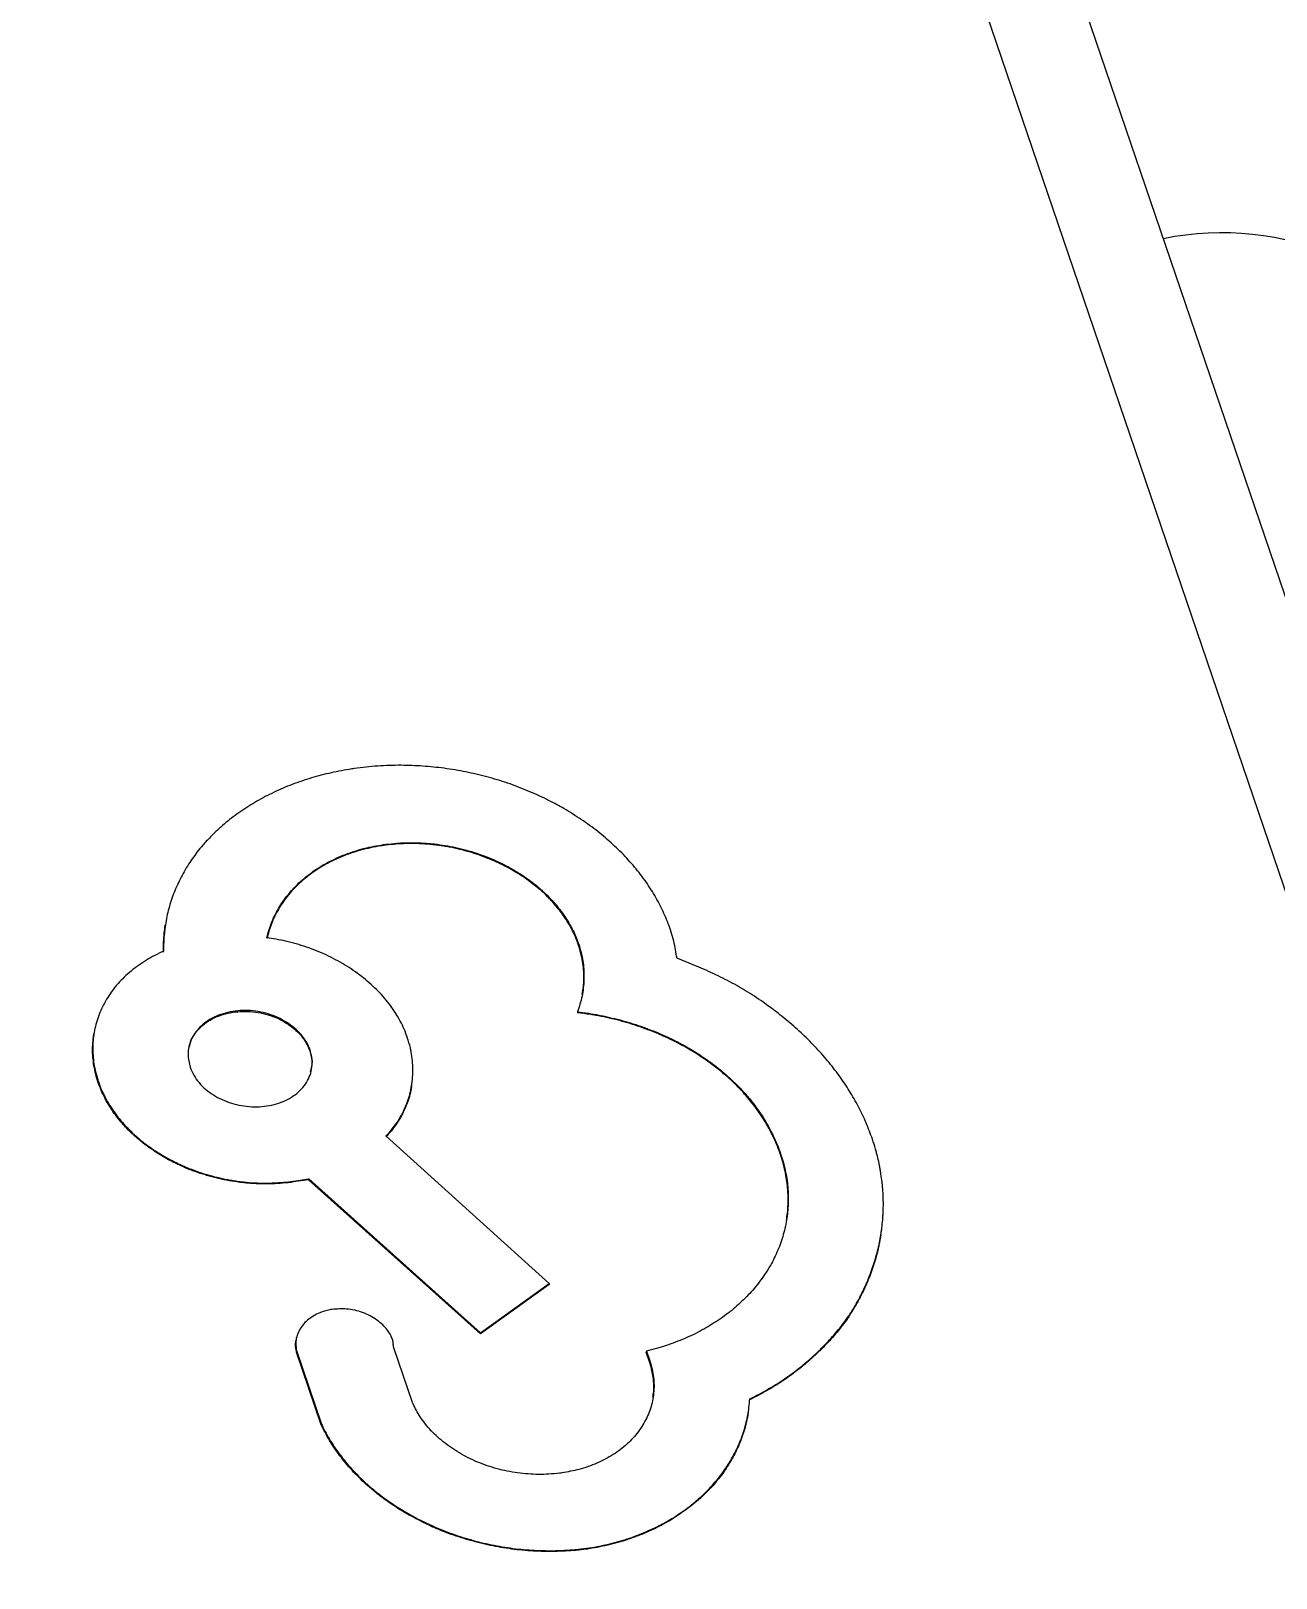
# Model space of a CAD drawing. Header units: millimetres. Extents: x 5 to 415, y 5 to 292.
# Drawn here: x 332.087 to 333.004, y 234.874 to 236.013 of the extents above; entities that cross this region are included whole.
import ezdxf

# ---------------------------------------------------------------- set-up
doc = ezdxf.new("R2010")
doc.units = ezdxf.units.MM

msp = doc.modelspace()

# ---------------------------------------------------------------- linework, layer by layer
at = {"color": 7, "linetype": 'Continuous', "lineweight": 25}
for p, q in [((331.3174, 240.3505), (333.5676, 233.7472)), ((333.6521, 233.7158), (331.4019, 240.3191)), ((332.3466, 235.4139), (332.3465, 235.4133)), ((332.1859, 235.3554), (332.1858, 235.3548)), ((332.4904, 235.3405), (332.4903, 235.3399)), ((332.4896, 235.2907), (332.4895, 235.29)), ((332.2925, 235.2625), (332.2924, 235.2619)), ((332.1364, 235.2393), (332.1363, 235.2387)), ((332.4687, 235.0906), (332.3485, 235.1992)), ((332.6392, 235.1862), (332.6391, 235.1856)), ((332.2914, 235.167), (332.2801, 235.1654)), ((332.2802, 235.166), (332.2801, 235.1654)), ((332.2802, 235.166), (332.2915, 235.1676)), ((332.2915, 235.1676), (332.2914, 235.167)), ((332.418, 235.0536), (332.2914, 235.167)), ((332.2915, 235.1676), (332.4181, 235.0542)), ((332.7131, 235.1261), (332.7132, 235.1267)), ((332.4686, 235.0899), (332.418, 235.0536)), ((332.4181, 235.0542), (332.4687, 235.0906)), ((332.4687, 235.0906), (332.4686, 235.0899)), ((332.4181, 235.0542), (332.418, 235.0536)), ((332.2826, 235.0405), (332.2825, 235.0399)), ((332.3005, 234.9871), (332.2825, 235.0399)), ((332.2826, 235.0405), (332.3006, 234.9877)), ((332.3679, 235.003), (332.3541, 235.0432)), ((332.5403, 235.0407), (332.5402, 235.0401)), ((332.5427, 235.0329), (332.5402, 235.0401)), ((332.5403, 235.0407), (332.5428, 235.0335)), ((332.5428, 235.0335), (332.5427, 235.0329)), ((332.6153, 234.995), (332.6154, 234.9957)), ((332.3006, 234.9877), (332.3005, 234.9871)), ((332.3793, 234.9135), (332.3792, 234.9129)), ((332.4982, 234.8958), (332.4981, 234.8951))]:
    msp.add_line(p, q, dxfattribs=at)
msp.add_arc((332.9643, 235.6498), 0.2149, 31.8136, 101.5348, dxfattribs=at)
for points, knots in [([(332.4686, 235.4463), (332.4681, 235.4466), (332.4652, 235.4481), (332.4576, 235.4517), (332.4479, 235.4557), (332.438, 235.4593), (332.4304, 235.4617), (332.4227, 235.4639), (332.4124, 235.4665), (332.4019, 235.4686), (332.3914, 235.4702), (332.3834, 235.4711), (332.3755, 235.4718), (332.3675, 235.4722), (332.3593, 235.4724), (332.3509, 235.4723), (332.3394, 235.4717), (332.3308, 235.4707), (332.3251, 235.47)], [0, 0, 0, 0, 0.013404, 0.067029, 0.174353, 0.227978, 0.281604, 0.335229, 0.388854, 0.496176, 0.549802, 0.603427, 0.657052, 0.710677, 0.764302, 0.822924, 0.881546, 1, 1, 1, 1]), ([(332.3251, 235.47), (332.3245, 235.4699), (332.3213, 235.4694), (332.313, 235.468), (332.3031, 235.4658), (332.2934, 235.4631), (332.2863, 235.4608), (332.2793, 235.4583), (332.2725, 235.4555), (332.2659, 235.4525), (332.2594, 235.4493), (332.2532, 235.4459), (332.2472, 235.4423), (332.2394, 235.4372), (332.2321, 235.4317), (332.2254, 235.4258), (332.2199, 235.4207), (332.2165, 235.4169), (332.2145, 235.4148)], [0, 0, 0, 0, 0.014197, 0.070997, 0.184674, 0.241474, 0.298274, 0.355074, 0.411874, 0.468674, 0.525473, 0.582273, 0.639073, 0.695873, 0.809545, 0.866345, 0.923145, 1, 1, 1, 1]), ([(332.5581, 235.3511), (332.5579, 235.3516), (332.5571, 235.3542), (332.5545, 235.3607), (332.5508, 235.3687), (332.5465, 235.3764), (332.543, 235.3822), (332.5391, 235.3878), (332.5336, 235.3952), (332.5275, 235.4023), (332.5209, 235.4091), (332.5156, 235.4141), (332.5102, 235.419), (332.5026, 235.4252), (332.4945, 235.4311), (332.486, 235.4365), (332.4782, 235.4413), (332.4723, 235.4444), (332.4686, 235.4463)], [0, 0, 0, 0, 0.01326, 0.066309, 0.172479, 0.225529, 0.278579, 0.331629, 0.384679, 0.49085, 0.5439, 0.59695, 0.65, 0.70305, 0.809217, 0.862266, 0.915316, 1, 1, 1, 1]), ([(332.2145, 235.4148), (332.2141, 235.4143), (332.2123, 235.4123), (332.2093, 235.4085), (332.2055, 235.4034), (332.202, 235.3981), (332.1988, 235.3926), (332.1964, 235.388), (332.1942, 235.3833), (332.1921, 235.3786), (332.1904, 235.3738), (332.1889, 235.3689), (332.1875, 235.3639), (332.1863, 235.3579), (332.1855, 235.3529), (332.1849, 235.3476), (332.1845, 235.3421), (332.1845, 235.3376), (332.1845, 235.3354)], [0, 0, 0, 0, 0.01792, 0.089613, 0.161307, 0.233002, 0.304696, 0.376392, 0.412233, 0.483929, 0.555625, 0.591466, 0.663162, 0.734857, 0.806552, 0.842393, 0.921121, 1, 1, 1, 1]), ([(332.4903, 235.3399), (332.4902, 235.3404), (332.4893, 235.3429), (332.4878, 235.3465), (332.4855, 235.3514), (332.4833, 235.3553), (332.4803, 235.3601), (332.4777, 235.3638), (332.4741, 235.3683), (332.471, 235.3719), (332.4669, 235.3762), (332.4634, 235.3795), (332.4596, 235.3826), (332.4558, 235.3857), (332.4518, 235.3887), (332.4465, 235.3922), (332.4422, 235.3948), (332.4366, 235.3979), (332.4319, 235.4002), (332.4272, 235.4023), (332.4223, 235.4043), (332.4174, 235.4062), (332.4111, 235.4082), (332.406, 235.4097), (332.3995, 235.4112), (332.3943, 235.4123), (332.389, 235.4131), (332.3837, 235.4138), (332.3784, 235.4143), (332.3718, 235.4147), (332.3665, 235.4148), (332.3601, 235.4146), (332.3538, 235.4142), (332.349, 235.4136), (332.3465, 235.4133)], [0, 0, 0, 0, 0.010802, 0.054035, 0.075643, 0.118876, 0.140483, 0.183717, 0.205324, 0.248558, 0.270165, 0.313398, 0.335005, 0.356612, 0.399845, 0.421452, 0.464685, 0.486292, 0.529524, 0.551131, 0.572738, 0.615971, 0.637578, 0.680811, 0.702418, 0.745651, 0.767258, 0.788866, 0.832099, 0.853707, 0.89694, 0.918547, 0.95919, 1, 1, 1, 1]), ([(332.3466, 235.4139), (332.3473, 235.414), (332.3505, 235.4144), (332.355, 235.4149), (332.3616, 235.4153), (332.3669, 235.4154), (332.3735, 235.4153), (332.3788, 235.4149), (332.3854, 235.4143), (332.3907, 235.4135), (332.3973, 235.4124), (332.4025, 235.4112), (332.4076, 235.4099), (332.4127, 235.4084), (332.4177, 235.4067), (332.4239, 235.4044), (332.4287, 235.4024), (332.4346, 235.3996), (332.4392, 235.3972), (332.4436, 235.3946), (332.4479, 235.392), (332.4521, 235.3892), (332.4571, 235.3855), (332.4609, 235.3824), (332.4654, 235.3783), (332.4688, 235.3749), (332.472, 235.3715), (332.4751, 235.3679), (332.4779, 235.3643), (332.4812, 235.3596), (332.4835, 235.3557), (332.4861, 235.351), (332.4883, 235.3463), (332.4897, 235.3425), (332.4904, 235.3405)], [0, 0, 0, 0, 0.010802, 0.054035, 0.075643, 0.118876, 0.140483, 0.183717, 0.205324, 0.248558, 0.270165, 0.313398, 0.335005, 0.356612, 0.399845, 0.421452, 0.464685, 0.486292, 0.529524, 0.551131, 0.572738, 0.615971, 0.637578, 0.680811, 0.702418, 0.745651, 0.767258, 0.788866, 0.832099, 0.853707, 0.89694, 0.918547, 0.95919, 1, 1, 1, 1]), ([(332.3465, 235.4133), (332.3459, 235.4132), (332.3427, 235.4127), (332.3345, 235.4112), (332.3247, 235.4085), (332.3155, 235.405), (332.3089, 235.402), (332.3025, 235.3987), (332.2966, 235.395), (332.291, 235.3909), (332.2858, 235.3866), (332.281, 235.382), (332.2766, 235.3771), (332.2727, 235.372), (332.2693, 235.3667), (332.2663, 235.3612), (332.2631, 235.3539), (332.2616, 235.3483), (332.2606, 235.3447)], [0, 0, 0, 0, 0.014618, 0.073119, 0.190333, 0.248836, 0.307338, 0.365841, 0.424343, 0.482844, 0.541345, 0.599845, 0.658344, 0.716844, 0.775343, 0.833842, 0.892341, 1, 1, 1, 1]), ([(332.2607, 235.3453), (332.2608, 235.3458), (332.2614, 235.3483), (332.2627, 235.3527), (332.2649, 235.3585), (332.2684, 235.366), (332.273, 235.3731), (332.2785, 235.3798), (332.283, 235.3846), (332.288, 235.3891), (332.2934, 235.3933), (332.2991, 235.3972), (332.3052, 235.4007), (332.3117, 235.4039), (332.3184, 235.4068), (332.3254, 235.4092), (332.3347, 235.4119), (332.3419, 235.4131), (332.3466, 235.4139)], [0, 0, 0, 0, 0.014617, 0.073117, 0.131616, 0.190115, 0.307299, 0.365799, 0.424298, 0.482798, 0.541299, 0.5998, 0.658302, 0.716804, 0.775306, 0.833809, 0.892312, 1, 1, 1, 1]), ([(332.1844, 235.3347), (332.1844, 235.3353), (332.1843, 235.3378), (332.1845, 235.3424), (332.1849, 235.3485), (332.1854, 235.3527), (332.1858, 235.3547), (332.1858, 235.3548)], [0, 0, 0, 0, 0.076069, 0.380399, 0.684733, 0.989069, 1, 1, 1, 1]), ([(332.5629, 235.3302), (332.5628, 235.3307), (332.5623, 235.3333), (332.5615, 235.3381), (332.5602, 235.3446), (332.5588, 235.3489), (332.5581, 235.3511)], [0, 0, 0, 0, 0.073401, 0.367008, 0.683048, 1, 1, 1, 1]), ([(332.1845, 235.3354), (332.1839, 235.3351), (332.1812, 235.3339), (332.1742, 235.3304), (332.1663, 235.3254), (332.1592, 235.3197), (332.1543, 235.3152), (332.1498, 235.3104), (332.1459, 235.3053), (332.1424, 235.3), (332.1384, 235.2926), (332.1354, 235.2849), (332.1335, 235.277), (332.1326, 235.2709), (332.1322, 235.2648), (332.1324, 235.2586), (332.1333, 235.2501), (332.1351, 235.2437), (332.1364, 235.2393)], [0, 0, 0, 0, 0.013585, 0.067955, 0.176899, 0.231269, 0.285638, 0.340008, 0.394376, 0.448745, 0.503113, 0.612039, 0.666407, 0.720775, 0.775143, 0.82951, 0.883877, 1, 1, 1, 1]), ([(332.3641, 235.2718), (332.364, 235.2723), (332.3631, 235.2749), (332.3604, 235.2814), (332.3561, 235.2892), (332.3508, 235.2967), (332.3463, 235.3021), (332.3414, 235.3073), (332.3361, 235.3122), (332.3304, 235.3169), (332.3224, 235.3228), (332.3136, 235.328), (332.3044, 235.3327), (332.2972, 235.3358), (332.2897, 235.3385), (332.2822, 235.3409), (332.2725, 235.3434), (332.2653, 235.3446), (332.2607, 235.3453)], [0, 0, 0, 0, 0.013883, 0.069444, 0.180768, 0.23633, 0.291891, 0.347451, 0.403011, 0.458571, 0.51413, 0.625432, 0.680991, 0.736549, 0.792108, 0.847667, 0.903227, 1, 1, 1, 1]), ([(332.4904, 235.3405), (332.4906, 235.34), (332.4914, 235.3375), (332.4927, 235.3329), (332.4938, 235.3267), (332.4943, 235.3206), (332.4944, 235.3144), (332.4939, 235.3083), (332.4927, 235.3003), (332.4908, 235.2945), (332.4896, 235.2907)], [0, 0, 0, 0, 0.030435, 0.152253, 0.274062, 0.395864, 0.517663, 0.639459, 0.761255, 1, 1, 1, 1]), ([(332.4931, 235.3035), (332.4934, 235.3055), (332.494, 235.3094), (332.4943, 235.3155), (332.4941, 235.3217), (332.4932, 235.3299), (332.4915, 235.3359), (332.4903, 235.3399)], [0, 0, 0, 0, 0.164552, 0.332979, 0.50141, 0.669846, 1, 1, 1, 1]), ([(332.6261, 235.298), (332.6256, 235.2983), (332.6231, 235.3001), (332.6162, 235.3046), (332.6075, 235.3098), (332.5984, 235.3147), (332.5914, 235.3181), (332.5843, 235.3214), (332.5749, 235.3255), (332.5676, 235.3284), (332.5629, 235.3302)], [0, 0, 0, 0, 0.027147, 0.135761, 0.353114, 0.46172, 0.570324, 0.678925, 0.787524, 1, 1, 1, 1]), ([(332.2925, 235.2625), (332.2923, 235.263), (332.2914, 235.2656), (332.2881, 235.2718), (332.2817, 235.2787), (332.2737, 235.2841), (332.267, 235.2874), (332.2598, 235.2899), (332.2499, 235.2919), (332.2396, 235.2919), (332.23, 235.29), (332.2233, 235.2877), (332.2173, 235.2845), (332.2105, 235.2793), (332.2055, 235.2726), (332.203, 235.2652), (332.2021, 235.2582), (332.2033, 235.2531), (332.2041, 235.2499)], [0, 0, 0, 0, 0.013878, 0.069594, 0.176493, 0.229597, 0.282702, 0.335565, 0.387894, 0.493681, 0.546541, 0.599021, 0.65128, 0.703536, 0.809128, 0.862576, 0.915576, 1, 1, 1, 1]), ([(332.2037, 235.2646), (332.2039, 235.266), (332.2042, 235.2693), (332.2071, 235.274), (332.2109, 235.2788), (332.2158, 235.283), (332.2236, 235.2875), (332.2329, 235.2903), (332.2428, 235.2912), (332.2504, 235.2909), (332.2578, 235.2897), (332.2675, 235.2868), (332.2763, 235.2821), (332.2834, 235.276), (332.2888, 235.2699), (332.291, 235.265), (332.2924, 235.2619)], [0, 0, 0, 0, 0.042674, 0.104407, 0.166142, 0.227595, 0.288427, 0.411404, 0.472854, 0.533862, 0.594613, 0.655361, 0.778111, 0.840245, 0.901857, 1, 1, 1, 1]), ([(332.6391, 235.1856), (332.639, 235.1861), (332.6381, 235.1886), (332.6363, 235.1932), (332.6337, 235.1991), (332.6311, 235.204), (332.6284, 235.2089), (332.6254, 235.2137), (332.6222, 235.2183), (332.6187, 235.223), (332.6151, 235.2275), (332.6112, 235.2319), (332.6071, 235.2362), (332.6028, 235.2403), (332.5982, 235.2444), (332.5935, 235.2483), (332.5896, 235.2513), (332.5846, 235.255), (332.5804, 235.2578), (332.5751, 235.2612), (332.5696, 235.2645), (332.5639, 235.2675), (332.5582, 235.2704), (332.5534, 235.2726), (332.5475, 235.2752), (332.5414, 235.2776), (332.5351, 235.2798), (332.5289, 235.2819), (332.5238, 235.2834), (332.5173, 235.2851), (332.5109, 235.2866), (332.5043, 235.2879), (332.4972, 235.2891), (332.4927, 235.2896), (332.4895, 235.29)], [0, 0, 0, 0, 0.00963, 0.04816, 0.086691, 0.125222, 0.144483, 0.183014, 0.221546, 0.240807, 0.279339, 0.31787, 0.337132, 0.375663, 0.414195, 0.433456, 0.471988, 0.491249, 0.529781, 0.549042, 0.587573, 0.626105, 0.645366, 0.683897, 0.703159, 0.74169, 0.780221, 0.799483, 0.838014, 0.857275, 0.895806, 0.934337, 0.953598, 1, 1, 1, 1]), ([(332.4896, 235.2907), (332.4903, 235.2906), (332.4936, 235.2902), (332.4995, 235.2894), (332.5061, 235.2882), (332.5126, 235.2868), (332.5191, 235.2853), (332.5255, 235.2835), (332.5318, 235.2816), (332.5368, 235.2799), (332.543, 235.2776), (332.5491, 235.2752), (332.5551, 235.2726), (332.5609, 235.2698), (332.5655, 235.2674), (332.5711, 235.2643), (332.5766, 235.261), (332.5818, 235.2576), (332.587, 235.254), (332.591, 235.251), (332.5958, 235.2472), (332.6004, 235.2432), (332.6048, 235.2391), (332.6091, 235.2349), (332.6123, 235.2314), (332.6161, 235.227), (332.6198, 235.2224), (332.6231, 235.2178), (332.6263, 235.2131), (332.6292, 235.2083), (332.6319, 235.2034), (332.6344, 235.1983), (332.6368, 235.1929), (332.6384, 235.1885), (332.6392, 235.1862)], [0, 0, 0, 0, 0.00963, 0.048161, 0.086692, 0.105953, 0.144484, 0.183015, 0.202277, 0.240808, 0.260069, 0.2986, 0.337131, 0.356393, 0.394924, 0.414186, 0.452717, 0.491248, 0.51051, 0.549041, 0.568303, 0.606834, 0.645366, 0.664627, 0.703159, 0.72242, 0.760952, 0.799483, 0.818744, 0.857276, 0.895807, 0.915068, 0.957478, 1, 1, 1, 1]), ([(332.7069, 235.1968), (332.7067, 235.1973), (332.7059, 235.1999), (332.7034, 235.2064), (332.6999, 235.2144), (332.6959, 235.2223), (332.6926, 235.2281), (332.688, 235.2357), (332.6828, 235.2433), (332.6772, 235.2506), (332.6728, 235.256), (332.6682, 235.2613), (332.6633, 235.2665), (332.6566, 235.2733), (332.6494, 235.2798), (332.6419, 235.2861), (332.6349, 235.2917), (332.6295, 235.2955), (332.6261, 235.298)], [0, 0, 0, 0, 0.013223, 0.06612, 0.171958, 0.224855, 0.277753, 0.33065, 0.43649, 0.489388, 0.542285, 0.595182, 0.648079, 0.700976, 0.806811, 0.859708, 0.912604, 1, 1, 1, 1]), ([(332.1363, 235.2387), (332.1361, 235.2392), (332.1353, 235.2417), (332.1335, 235.2484), (332.1322, 235.2567), (332.1321, 235.2649), (332.1325, 235.2703), (332.133, 235.2736), (332.1333, 235.2749)], [0, 0, 0, 0, 0.04228, 0.211486, 0.550471, 0.719681, 0.888892, 1, 1, 1, 1]), ([(332.3485, 235.1992), (332.3489, 235.1996), (332.3507, 235.2016), (332.3538, 235.2054), (332.3569, 235.2097), (332.3596, 235.2142), (332.3615, 235.2179), (332.3636, 235.2227), (332.365, 235.2265), (332.3664, 235.2314), (332.3672, 235.2354), (332.3679, 235.2405), (332.3683, 235.2456), (332.3682, 235.2507), (332.3678, 235.2559), (332.3672, 235.26), (332.3661, 235.2657), (332.3649, 235.2693), (332.3641, 235.2718)], [0, 0, 0, 0, 0.019963, 0.09986, 0.179758, 0.219687, 0.299584, 0.339514, 0.41941, 0.459339, 0.539234, 0.579164, 0.659059, 0.738952, 0.778882, 0.858775, 0.898704, 1, 1, 1, 1]), ([(332.2041, 235.2499), (332.2043, 235.2494), (332.2052, 235.2469), (332.2084, 235.2407), (332.2147, 235.2338), (332.2226, 235.2285), (332.2292, 235.2252), (332.2363, 235.2228), (332.2462, 235.2207), (332.2565, 235.2205), (332.2661, 235.2223), (332.2728, 235.2246), (332.2788, 235.2277), (332.2858, 235.2329), (332.2908, 235.2395), (332.2935, 235.2469), (332.2945, 235.2541), (332.2932, 235.2593), (332.2925, 235.2625)], [0, 0, 0, 0, 0.013878, 0.069589, 0.175256, 0.227591, 0.279922, 0.332252, 0.384583, 0.490375, 0.543077, 0.59561, 0.647859, 0.700104, 0.805676, 0.859104, 0.912139, 1, 1, 1, 1]), ([(332.2924, 235.2619), (332.2925, 235.2614), (332.2933, 235.2589), (332.2944, 235.2536), (332.2933, 235.2491), (332.2926, 235.2466)], [0, 0, 0, 0, 0.0992837, 0.4978684, 1, 1, 1, 1]), ([(332.2801, 235.1654), (332.2795, 235.1653), (332.2763, 235.1648), (332.2717, 235.1644), (332.2652, 235.164), (332.2599, 235.1639), (332.2533, 235.164), (332.248, 235.1643), (332.2413, 235.165), (332.236, 235.1657), (332.2295, 235.1669), (332.2243, 235.168), (332.2191, 235.1694), (332.214, 235.1709), (332.209, 235.1725), (332.2028, 235.1749), (332.198, 235.1769), (332.1922, 235.1797), (332.1876, 235.1821), (332.1832, 235.1846), (332.1788, 235.1873), (332.1747, 235.1901), (332.1697, 235.1938), (332.1659, 235.1969), (332.1613, 235.2009), (332.1579, 235.2043), (332.1547, 235.2078), (332.1516, 235.2113), (332.1488, 235.215), (332.1456, 235.2197), (332.1432, 235.2235), (332.1406, 235.2283), (332.1384, 235.233), (332.137, 235.2368), (332.1363, 235.2387)], [0, 0, 0, 0, 0.010802, 0.054035, 0.075643, 0.118876, 0.140483, 0.183717, 0.205324, 0.248558, 0.270165, 0.313398, 0.335005, 0.356612, 0.399845, 0.421452, 0.464685, 0.486292, 0.529524, 0.551131, 0.572738, 0.615971, 0.637578, 0.680811, 0.702418, 0.745651, 0.767258, 0.788866, 0.832099, 0.853707, 0.89694, 0.918547, 0.95919, 1, 1, 1, 1]), ([(332.1364, 235.2393), (332.1366, 235.2388), (332.1375, 235.2363), (332.1389, 235.2328), (332.1413, 235.2279), (332.1434, 235.224), (332.1464, 235.2192), (332.149, 235.2155), (332.1526, 235.2109), (332.1557, 235.2074), (332.1599, 235.2031), (332.1634, 235.1998), (332.1671, 235.1966), (332.1709, 235.1935), (332.175, 235.1906), (332.1802, 235.1871), (332.1846, 235.1845), (332.1902, 235.1814), (332.1948, 235.1791), (332.1996, 235.1769), (332.2044, 235.1749), (332.2093, 235.1731), (332.2156, 235.171), (332.2207, 235.1696), (332.2272, 235.168), (332.2324, 235.167), (332.2377, 235.1661), (332.243, 235.1654), (332.2483, 235.1649), (332.2549, 235.1646), (332.2603, 235.1645), (332.2667, 235.1647), (332.2729, 235.1651), (332.2778, 235.1657), (332.2802, 235.166)], [0, 0, 0, 0, 0.010802, 0.054035, 0.075643, 0.118876, 0.140483, 0.183717, 0.205324, 0.248558, 0.270165, 0.313398, 0.335005, 0.356612, 0.399845, 0.421452, 0.464685, 0.486292, 0.529524, 0.551131, 0.572738, 0.615971, 0.637578, 0.680811, 0.702418, 0.745651, 0.767258, 0.788866, 0.832099, 0.853707, 0.89694, 0.918547, 0.95919, 1, 1, 1, 1]), ([(332.3672, 235.2363), (332.3671, 235.2351), (332.3668, 235.233), (332.3658, 235.2289), (332.3646, 235.225), (332.3627, 235.2202), (332.361, 235.2164), (332.3585, 235.2119), (332.3558, 235.2076), (332.3523, 235.2029), (332.3497, 235.2), (332.3484, 235.1986)], [0, 0, 0, 0, 0.0812901, 0.1545514, 0.3011403, 0.3744018, 0.520992, 0.5942536, 0.740845, 0.8701683, 1, 1, 1, 1]), ([(332.6392, 235.1862), (332.6394, 235.1857), (332.6403, 235.1832), (332.6416, 235.1786), (332.643, 235.1725), (332.6441, 235.1663), (332.6447, 235.1601), (332.645, 235.154), (332.6448, 235.1478), (332.6443, 235.1417), (332.6434, 235.1357), (332.6421, 235.1297), (332.6404, 235.1238), (332.6384, 235.1179), (332.636, 235.1122), (332.6332, 235.1066), (332.6307, 235.1021), (332.6278, 235.0976), (332.6248, 235.0933), (332.6209, 235.0882), (332.6166, 235.0833), (332.612, 235.0786), (332.6071, 235.074), (332.6028, 235.0704), (332.5983, 235.067), (332.5936, 235.0636), (332.5877, 235.0599), (332.5816, 235.0563), (332.5752, 235.053), (332.5686, 235.05), (332.5618, 235.0473), (332.5548, 235.0448), (332.5477, 235.0426), (332.5428, 235.0413), (332.5403, 235.0407)], [0, 0, 0, 0, 0.008263, 0.041326, 0.074389, 0.107452, 0.140515, 0.173578, 0.206641, 0.239704, 0.272766, 0.305829, 0.338892, 0.371954, 0.405017, 0.438079, 0.471142, 0.48767, 0.520732, 0.553794, 0.586857, 0.619919, 0.652982, 0.686044, 0.702572, 0.735634, 0.768697, 0.80176, 0.834822, 0.867885, 0.900948, 0.934011, 0.966966, 1, 1, 1, 1]), ([(332.6895, 235.0667), (332.6898, 235.0671), (332.6912, 235.0693), (332.6932, 235.0725), (332.6958, 235.077), (332.6978, 235.0807), (332.6996, 235.0844), (332.7014, 235.0881), (332.7031, 235.0919), (332.7046, 235.0957), (332.7061, 235.0996), (332.7075, 235.1035), (332.709, 235.1083), (332.7101, 235.1123), (332.7111, 235.1162), (332.712, 235.1202), (332.7128, 235.1242), (332.7134, 235.1283), (332.714, 235.1323), (332.7144, 235.1364), (332.7147, 235.1404), (332.7149, 235.1445), (332.715, 235.1486), (332.7149, 235.1537), (332.7147, 235.1579), (332.7144, 235.162), (332.714, 235.1661), (332.7134, 235.1702), (332.7127, 235.1743), (332.712, 235.1784), (332.7111, 235.1825), (332.71, 235.1866), (332.7088, 235.191), (332.7077, 235.1944), (332.7069, 235.1968)], [0, 0, 0, 0, 0.0114, 0.057004, 0.079803, 0.125407, 0.148207, 0.171007, 0.216611, 0.239411, 0.262211, 0.307815, 0.330615, 0.376219, 0.399019, 0.421819, 0.467424, 0.490224, 0.513024, 0.558628, 0.581428, 0.604228, 0.649833, 0.672633, 0.718238, 0.741038, 0.763838, 0.809443, 0.832243, 0.855043, 0.900648, 0.923448, 0.946248, 1, 1, 1, 1]), ([(332.6436, 235.1371), (332.6438, 235.1389), (332.6444, 235.1428), (332.6448, 235.1487), (332.6448, 235.1549), (332.6445, 235.1611), (332.6437, 235.1672), (332.6426, 235.1734), (332.6411, 235.1795), (332.6398, 235.1836), (332.6391, 235.1856)], [0, 0, 0, 0, 0.115121, 0.241607, 0.368094, 0.49458, 0.621066, 0.747553, 0.873629, 1, 1, 1, 1]), ([(332.713, 235.1261), (332.7128, 235.1245), (332.7123, 235.1218), (332.7116, 235.1182), (332.7107, 235.1142), (332.7096, 235.1102), (332.7085, 235.1063), (332.7072, 235.1024), (332.7059, 235.0985), (332.704, 235.0937), (332.7024, 235.0899), (332.7007, 235.0862), (332.6989, 235.0824), (332.697, 235.0787), (332.6949, 235.0751), (332.6926, 235.0711), (332.6907, 235.0681), (332.6894, 235.066)], [0, 0, 0, 0, 0.078059, 0.125685, 0.17331, 0.26857, 0.316195, 0.363821, 0.45908, 0.506705, 0.601965, 0.64959, 0.697215, 0.792474, 0.840099, 0.887724, 1, 1, 1, 1]), ([(332.3088, 235.0715), (332.3082, 235.0714), (332.305, 235.0709), (332.3001, 235.0694), (332.2947, 235.0667), (332.2904, 235.0636), (332.2857, 235.0587), (332.2827, 235.0529), (332.2816, 235.0462), (332.2822, 235.0426), (332.2826, 235.0405)], [0, 0, 0, 0, 0.036466, 0.183235, 0.294616, 0.405973, 0.517319, 0.742319, 0.855796, 1, 1, 1, 1]), ([(332.3534, 235.0488), (332.3532, 235.0493), (332.3523, 235.0518), (332.35, 235.0557), (332.3449, 235.0615), (332.3386, 235.066), (332.3312, 235.0693), (332.3254, 235.0709), (332.3178, 235.0722), (332.3124, 235.0718), (332.3088, 235.0715)], [0, 0, 0, 0, 0.034955, 0.175598, 0.281109, 0.494338, 0.60162, 0.708505, 0.813903, 1, 1, 1, 1]), ([(332.6894, 235.066), (332.6891, 235.0656), (332.6876, 235.0634), (332.6847, 235.0596), (332.6806, 235.0545), (332.6764, 235.0496), (332.6719, 235.0448), (332.6673, 235.0401), (332.6632, 235.0364), (332.659, 235.0327), (332.6547, 235.029), (332.6493, 235.0249), (332.6447, 235.0215), (332.6399, 235.0182), (332.635, 235.0151), (332.629, 235.0115), (332.6228, 235.0081), (332.6185, 235.006), (332.6164, 235.0049)], [0, 0, 0, 0, 0.017554, 0.08778, 0.158005, 0.22823, 0.298456, 0.368682, 0.438908, 0.474018, 0.544245, 0.614472, 0.684699, 0.719809, 0.790037, 0.860266, 0.930085, 1, 1, 1, 1]), ([(332.6165, 235.0056), (332.617, 235.0058), (332.6197, 235.0071), (332.6245, 235.0096), (332.6307, 235.0131), (332.6367, 235.0167), (332.6425, 235.0205), (332.6472, 235.0238), (332.6517, 235.0273), (332.6562, 235.0308), (332.6613, 235.0352), (332.6662, 235.0397), (332.6701, 235.0436), (332.6739, 235.0475), (332.6776, 235.0515), (332.6818, 235.0565), (332.6858, 235.0615), (332.6883, 235.065), (332.6895, 235.0667)], [0, 0, 0, 0, 0.017554, 0.087784, 0.158013, 0.228241, 0.298469, 0.368697, 0.403807, 0.474034, 0.544261, 0.614487, 0.684713, 0.719823, 0.790049, 0.860274, 0.930105, 1, 1, 1, 1]), ([(332.2825, 235.0399), (332.2824, 235.0404), (332.2818, 235.043), (332.2815, 235.0464), (332.2823, 235.0492), (332.2825, 235.05)], [0, 0, 0, 0, 0.151014, 0.758896, 1, 1, 1, 1]), ([(332.3541, 235.0432), (332.354, 235.0438), (332.3538, 235.0448), (332.3538, 235.0466), (332.3536, 235.048), (332.3534, 235.0488)], [0, 0, 0, 0, 0.280313, 0.558951, 1, 1, 1, 1]), ([(332.5428, 235.0335), (332.5429, 235.033), (332.5438, 235.0305), (332.5454, 235.0241), (332.5462, 235.0161), (332.5456, 235.0084), (332.5446, 235.0027), (332.5424, 234.9952), (332.539, 234.9881), (332.5345, 234.9815), (332.5306, 234.9767), (332.5262, 234.9723), (332.5213, 234.9682), (332.5141, 234.9632), (332.5061, 234.959), (332.4974, 234.9556), (332.489, 234.953), (332.4824, 234.9518), (332.4782, 234.9511)], [0, 0, 0, 0, 0.013851, 0.069304, 0.174376, 0.226776, 0.279176, 0.331575, 0.43664, 0.489039, 0.541437, 0.593836, 0.646235, 0.698634, 0.803705, 0.856105, 0.908505, 1, 1, 1, 1]), ([(332.545, 235.0069), (332.5453, 235.0083), (332.546, 235.0116), (332.5458, 235.0169), (332.5452, 235.0242), (332.5436, 235.0295), (332.5427, 235.0329)], [0, 0, 0, 0, 0.164672, 0.387659, 0.610646, 1, 1, 1, 1]), ([(332.4982, 234.8958), (332.4989, 234.8959), (332.5021, 234.8964), (332.5077, 234.8975), (332.5152, 234.8992), (332.5212, 234.9009), (332.5272, 234.9027), (332.5319, 234.9044), (332.5376, 234.9066), (332.5432, 234.909), (332.5486, 234.9116), (332.5539, 234.9144), (332.558, 234.9167), (332.5629, 234.9198), (332.5677, 234.923), (332.5723, 234.9264), (332.5767, 234.93), (332.58, 234.9329), (332.5841, 234.9367), (332.5879, 234.9407), (332.5915, 234.9448), (332.5949, 234.9489), (332.5974, 234.9524), (332.6004, 234.9568), (332.6032, 234.9613), (332.6056, 234.9659), (332.6079, 234.9705), (332.6095, 234.9743), (332.6113, 234.9791), (332.6129, 234.984), (332.6141, 234.989), (332.6152, 234.994), (332.616, 234.9992), (332.6163, 235.0035), (332.6165, 235.0056)], [0, 0, 0, 0, 0.009679, 0.048405, 0.087131, 0.125857, 0.145215, 0.183941, 0.2033, 0.242025, 0.280751, 0.300109, 0.338835, 0.358193, 0.396918, 0.435643, 0.455001, 0.493726, 0.513084, 0.551809, 0.590533, 0.609892, 0.648616, 0.667975, 0.706699, 0.745424, 0.764782, 0.803507, 0.822865, 0.86159, 0.900315, 0.919673, 0.959786, 1, 1, 1, 1]), ([(332.4782, 234.9511), (332.4775, 234.951), (332.4743, 234.9506), (332.466, 234.9498), (332.4557, 234.9499), (332.4454, 234.951), (332.4378, 234.9523), (332.4303, 234.954), (332.423, 234.9563), (332.4158, 234.959), (332.409, 234.9621), (332.4024, 234.9657), (332.3963, 234.9696), (332.3887, 234.9753), (332.382, 234.9816), (332.3764, 234.9883), (332.3719, 234.9948), (332.3694, 234.9998), (332.3679, 235.003)], [0, 0, 0, 0, 0.014519, 0.072645, 0.184998, 0.241031, 0.297064, 0.353097, 0.40913, 0.465164, 0.521197, 0.577231, 0.633265, 0.689299, 0.798494, 0.852949, 0.907404, 1, 1, 1, 1]), ([(332.6153, 234.995), (332.6151, 234.9938), (332.6145, 234.9905), (332.6135, 234.9863), (332.6121, 234.9814), (332.6108, 234.9775), (332.609, 234.9727), (332.6069, 234.968), (332.6045, 234.9633), (332.6019, 234.9588), (332.5997, 234.9552), (332.5967, 234.9508), (332.5934, 234.9466), (332.5899, 234.9424), (332.5863, 234.9384), (332.5831, 234.9353), (332.5791, 234.9315), (332.5748, 234.9279), (332.5703, 234.9244), (332.5656, 234.9211), (332.5618, 234.9185), (332.5568, 234.9154), (332.5516, 234.9126), (332.5463, 234.9099), (332.5408, 234.9074), (332.5363, 234.9055), (332.5305, 234.9033), (332.5247, 234.9013), (332.5186, 234.8995), (332.5124, 234.8979), (332.506, 234.8965), (332.5008, 234.8956), (332.4981, 234.8951)], [0, 0, 0, 0, 0.0257878, 0.0671149, 0.087774, 0.1291011, 0.1497601, 0.191087, 0.2324139, 0.2530729, 0.2943997, 0.3150587, 0.3563854, 0.3977122, 0.4183712, 0.459698, 0.4803571, 0.5216839, 0.5630109, 0.58367, 0.6249972, 0.6456564, 0.6869838, 0.7283114, 0.7489706, 0.7902984, 0.8109577, 0.8522857, 0.893614, 0.9142732, 0.957078, 1, 1, 1, 1]), ([(332.3792, 234.9129), (332.3786, 234.9132), (332.3757, 234.9146), (332.3705, 234.9172), (332.3638, 234.9209), (332.3572, 234.9249), (332.3509, 234.929), (332.3449, 234.9334), (332.3391, 234.938), (332.3335, 234.9428), (332.3283, 234.9478), (332.3233, 234.9529), (332.3187, 234.9582), (332.3144, 234.9637), (332.3104, 234.9693), (332.3067, 234.975), (332.3034, 234.981), (332.3014, 234.985), (332.3005, 234.9871)], [0, 0, 0, 0, 0.016323, 0.081632, 0.14694, 0.21225, 0.277559, 0.342869, 0.408179, 0.47349, 0.538801, 0.604111, 0.669422, 0.734733, 0.800044, 0.865355, 0.932592, 1, 1, 1, 1]), ([(332.3006, 234.9877), (332.3008, 234.9872), (332.3019, 234.9847), (332.3042, 234.9803), (332.3075, 234.9745), (332.3112, 234.9688), (332.3153, 234.9633), (332.3196, 234.9578), (332.3243, 234.9526), (332.3294, 234.9474), (332.3347, 234.9425), (332.3402, 234.9378), (332.3461, 234.9332), (332.3522, 234.9289), (332.3586, 234.9247), (332.3652, 234.9208), (332.3721, 234.917), (332.3769, 234.9147), (332.3793, 234.9135)], [0, 0, 0, 0, 0.016323, 0.081634, 0.146944, 0.212255, 0.277566, 0.342877, 0.408188, 0.473499, 0.538809, 0.60412, 0.66943, 0.73474, 0.80005, 0.865359, 0.932602, 1, 1, 1, 1]), ([(332.4981, 234.8951), (332.4975, 234.895), (332.4943, 234.8946), (332.4885, 234.8939), (332.4806, 234.8934), (332.4727, 234.8931), (332.4648, 234.8931), (332.4568, 234.8934), (332.4489, 234.894), (332.4409, 234.8949), (332.433, 234.8961), (332.4251, 234.8976), (332.4174, 234.8994), (332.4097, 234.9014), (332.4021, 234.9038), (332.3944, 234.9064), (332.3868, 234.9094), (332.3817, 234.9117), (332.3792, 234.9129)], [0, 0, 0, 0, 0.016252, 0.081278, 0.146304, 0.21133, 0.276355, 0.341381, 0.406407, 0.471433, 0.53646, 0.601486, 0.666512, 0.731538, 0.796565, 0.861591, 0.930702, 1, 1, 1, 1]), ([(332.3793, 234.9135), (332.3799, 234.9133), (332.3828, 234.9119), (332.3882, 234.9095), (332.3956, 234.9067), (332.4031, 234.9041), (332.4107, 234.9018), (332.4184, 234.8998), (332.4262, 234.898), (332.4341, 234.8966), (332.442, 234.8954), (332.4499, 234.8945), (332.4579, 234.894), (332.4659, 234.8937), (332.4738, 234.8937), (332.4819, 234.8941), (332.49, 234.8947), (332.4955, 234.8954), (332.4982, 234.8958)], [0, 0, 0, 0, 0.016252, 0.081278, 0.146305, 0.211331, 0.276358, 0.341384, 0.40641, 0.471437, 0.536463, 0.601489, 0.666515, 0.731541, 0.796567, 0.861592, 0.930706, 1, 1, 1, 1])]:
    msp.add_open_spline(points, degree=3, knots=knots, dxfattribs=at)

doc.saveas('drawing.dxf')
